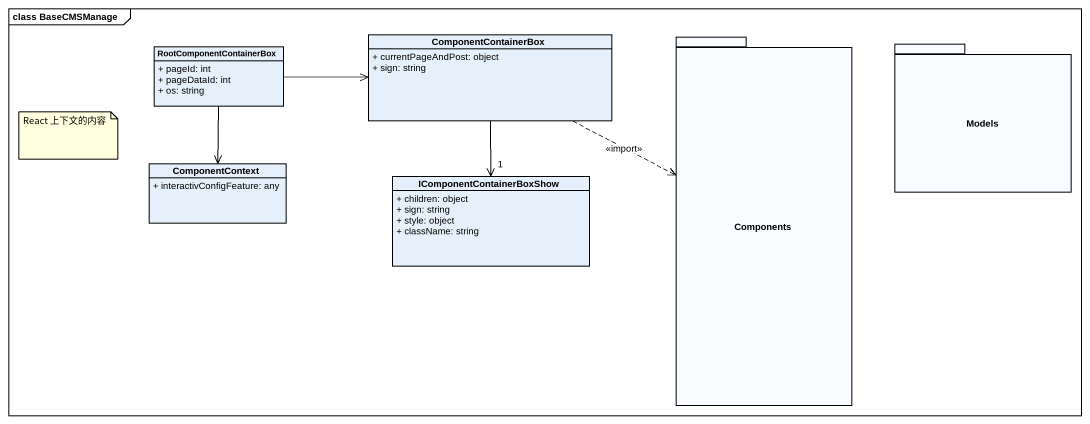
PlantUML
@startuml
mainframe class BaseCMSManage
hide circle
hide empty members
skinparam classAttributeIconSize 0
class RootComponentContainerBox {
  + pageId: int
  + pageDataId: int
  + os: string
}
class ComponentContainerBox {
  + currentPageAndPost: object
  + sign: string
}
package Components {
}
package Models {
}
class ComponentContext {
  + interactivConfigFeature: any
}
class IComponentContainerBoxShow {
  + children: object
  + sign: string
  + style: object
  + className: string
}
RootComponentContainerBox -right-> ComponentContainerBox
RootComponentContainerBox --> ComponentContext
ComponentContainerBox .right.> Components : <<import>>
ComponentContainerBox --> "1" IComponentContainerBoxShow
note as N1
  React 上下文的内容
end note
@enduml
